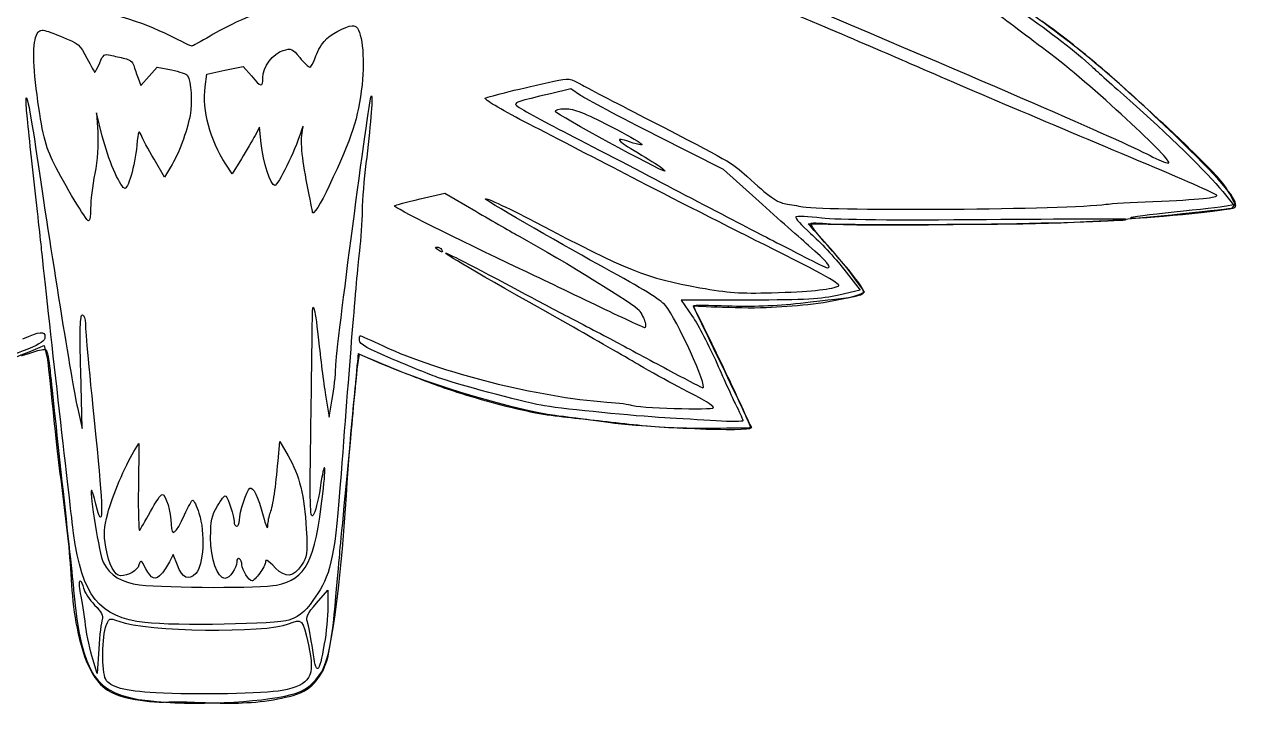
# Model space of a CAD drawing. Extents: x 19.8 to 63.7, y 6.3 to 41.3.
# Drawn here: x 38.29 to 63.7, y 6.29 to 20.54 of the extents above; entities that cross this region are included whole.
import ezdxf

# ---------------------------------------------------------------- set-up
doc = ezdxf.new("R2010")
doc.units = 0
doc.layers.get('0').update_dxf_attribs({"linetype": 'CONTINUOUS'})

msp = doc.modelspace()

# ---------------------------------------------------------------- linework, layer by layer
at = {"color": 7}
for points in [[(38.660586, 20.41591), (38.660586, 20.41591)], [(45.146736, 20.509066), (45.146736, 20.509066)], [(40.668112, 19.413251), (40.72599, 19.262217), (40.896314, 19.452387), (41.066091, 19.642006), (41.365952, 19.584678)], [(42.0693, 19.232451), (42.102924, 19.500895), (42.484367, 19.578063), (42.866358, 19.655234), (43.036132, 19.459552)], [(49.715759, 19.190561), (49.291325, 19.089136)], [(49.917505, 19.052757), (49.715759, 19.190561), (49.715759, 19.190561)], [(45.546368, 19.041731), (45.546368, 19.041731)], [(39.920113, 18.197822), (39.796091, 18.69116), (39.823099, 18.282158)], [(49.604964, 18.77329), (49.604964, 18.77329)], [(43.241186, 18.047891), (43.206458, 18.385784), (43.113302, 18.211602)], [(53.579779, 16.898606), (52.903989, 17.506047), (51.511618, 18.211049)], [(41.348863, 17.554552), (41.22098, 17.34509), (41.002148, 17.718264)], [(42.827222, 17.723776), (42.634298, 17.411237), (42.502006, 17.614635)], [(63.3418, 17.045782), (63.570556, 16.76411), (63.419522, 16.735998)], [(46.566116, 16.89034), (47.077644, 17.011055), (47.077644, 17.011055)], [(47.077644, 17.011055), (47.726975, 16.631268)], [(46.913382, 15.881062), (46.913382, 15.881062)], [(55.420285, 15.420247), (55.765347, 14.982032), (55.316659, 14.878403)], [(53.445283, 14.772569), (52.022595, 14.769262), (52.250797, 14.439084)], [(45.268555, 13.465638), (45.29777, 13.639823), (45.745908, 13.447999)], [(39.398662, 12.527469), (39.498434, 12.090908), (39.469218, 13.277122)], [(44.592765, 12.739686), (44.66277, 12.322968), (44.728364, 12.697796)], [(40.580468, 11.605285), (40.684648, 11.775062), (40.684648, 11.775062)], [(40.684648, 11.775062), (40.673624, 10.84957)], [(43.594514, 11.409053), (43.630342, 11.818056), (43.630342, 11.818056)], [(43.630342, 11.818056), (43.80563, 11.514887)], [(41.48832, 9.231201), (41.40123, 9.453341), (41.322405, 9.299552)], [(39.457091, 8.89937), (39.457091, 8.89937)], [(44.398737, 8.43635), (44.636862, 8.70865), (44.636862, 8.70865)], [(44.636862, 8.70865), (44.636312, 8.354218)], [(40.114141, 8.102865), (40.114141, 8.102865)], [(39.845147, 7.481093), (39.811523, 6.962953), (39.718369, 7.263364)]]:
    msp.add_lwpolyline(points, dxfattribs=at)
at = {"color": 1}
for points in [[(63.542443, 16.697412), (63.60418, 16.780095)], [(38.705234, 13.823377), (38.773585, 13.529578)], [(53.4993, 12.106893), (53.455756, 12.179653)]]:
    msp.add_lwpolyline(points, dxfattribs=at)
at = {"color": 7}
for points in [[(55.031129, 20.479853), (50.73549, 22.303246), (47.406676, 23.738013), (47.349943, 23.790453)], [(53.912714, 21.227852), (58.571217, 19.25797), (61.139804, 18.143471), (61.822652, 17.795435)], [(41.335633, 20.300707), (40.756168, 20.592754), (40.019718, 20.816245), (39.039823, 20.996893)], [(43.302922, 20.829324), (42.68376, 20.575437), (42.538249, 20.506255), (42.175134, 20.294645)], [(59.667953, 19.978799), (59.187913, 20.337803), (58.675278, 20.722751), (58.528591, 20.834285)], [(59.176818, 20.766484), (59.726432, 20.39086), (60.284631, 19.957672), (60.605568, 19.657438)], [(62.648925, 17.917253), (61.528342, 19.027321), (60.349903, 20.053579), (59.56377, 20.604426)], [(38.554753, 19.065985), (38.458688, 19.795665), (38.466593, 20.240899), (38.578454, 20.375674)], [(38.578454, 20.375674), (38.599536, 20.401074), (38.622546, 20.415524), (38.660586, 20.41591)], [(38.660586, 20.41591), (38.723988, 20.416475), (38.830758, 20.378852), (39.046988, 20.290784)], [(44.558591, 20.183297), (44.686601, 20.335429), (44.995042, 20.499682), (45.146736, 20.509066)], [(45.146736, 20.509066), (45.168411, 20.510477), (45.187006, 20.508451), (45.201307, 20.503004)], [(45.201307, 20.503004), (45.344977, 20.447866), (45.415908, 19.857901), (45.349033, 19.274897)], [(56.722258, 19.753902), (56.392231, 19.898408), (55.631182, 20.225148), (55.031129, 20.479853)], [(39.046988, 20.290784), (39.426744, 20.136112), (39.457449, 20.109818), (39.598202, 19.831623)], [(41.789835, 20.082425), (41.778321, 20.082425), (41.573907, 20.180616), (41.335633, 20.300707)], [(42.175134, 20.294645), (41.974877, 20.177949), (41.801353, 20.082425), (41.789835, 20.082425)], [(44.367317, 19.838238), (44.402223, 19.944009), (44.488044, 20.099457), (44.558591, 20.183297)], [(39.598202, 19.831623), (39.680264, 19.669433), (39.75553, 19.536723), (39.765221, 19.536723)], [(39.864992, 19.734059), (39.937546, 19.907702), (39.964318, 19.926667), (40.090437, 19.895013)], [(40.090437, 19.895013), (40.169101, 19.875257), (40.303574, 19.844887), (40.389198, 19.827765)], [(40.389198, 19.827765), (40.485537, 19.808489), (40.557015, 19.752527), (40.57716, 19.680592)], [(43.27536, 19.419866), (43.27536, 19.644772), (43.490111, 19.933305), (43.702551, 19.994231)], [(43.702551, 19.994231), (43.869158, 20.042014), (43.89359, 20.031473), (44.04651, 19.845954)], [(44.04651, 19.845954), (44.137038, 19.736127), (44.231583, 19.645864), (44.257076, 19.645864)], [(44.257076, 19.645864), (44.28256, 19.645864), (44.332409, 19.732467), (44.367317, 19.838238)], [(62.204645, 17.637785), (62.379631, 17.627513), (60.531829, 19.332736), (59.667953, 19.978799)], [(39.765221, 19.536723), (39.77493, 19.536723), (39.819747, 19.625759), (39.864992, 19.734059)], [(40.57716, 19.680592), (40.595053, 19.616657), (40.636261, 19.496289), (40.668112, 19.413251)], [(41.365952, 19.584678), (41.530868, 19.55301), (41.682676, 19.50008), (41.703295, 19.466718)], [(61.592796, 17.681332), (59.746916, 18.456021), (57.587439, 19.375069), (56.722258, 19.753902)], [(60.605568, 19.657438), (60.701146, 19.568025), (61.058134, 19.249286), (61.399318, 18.949128)], [(38.334817, 18.77329), (38.291578, 19.329804), (38.402841, 18.825932), (38.55365, 17.781103)], [(41.703295, 19.466718), (41.778724, 19.344677), (41.805747, 18.902395), (41.754007, 18.634936)], [(43.036132, 19.459552), (43.240793, 19.223341), (43.27536, 19.217781), (43.27536, 19.419866)], [(47.927065, 18.996533), (47.993509, 19.032172), (48.719782, 19.211377), (49.358019, 19.349311)], [(49.358019, 19.349311), (49.677173, 19.418283), (49.692337, 19.415924), (49.958295, 19.267178)], [(38.911389, 17.622904), (38.733453, 17.980053), (38.657169, 18.288104), (38.554753, 19.065985)], [(42.502006, 17.614635), (42.172853, 18.120936), (42.007609, 18.738969), (42.0693, 19.232451)], [(45.349033, 19.274897), (45.267502, 18.564129), (45.146496, 18.191206), (44.66277, 17.163742)], [(49.291325, 19.089136), (48.60049, 18.92464), (48.558758, 18.911705), (48.558758, 18.860934)], [(49.958295, 19.267178), (50.108307, 19.183282), (50.746522, 18.850277), (51.376572, 18.526895)], [(44.79892, 13.37634), (44.80383, 13.722183), (45.496395, 18.993965), (45.543061, 19.04063)], [(45.546368, 19.041731), (45.578118, 19.03476), (45.522456, 18.350134), (45.430612, 17.627865)], [(45.543061, 19.04063), (45.54419, 19.041759), (45.545211, 19.042013), (45.546368, 19.041731)], [(48.745069, 18.503194), (48.236745, 18.765701), (47.888395, 18.97579), (47.927065, 18.996533)], [(48.558758, 18.860934), (48.558873, 18.834207), (49.008942, 18.580659), (49.558662, 18.29759)], [(51.511618, 18.211049), (50.746, 18.598727), (50.028619, 18.977252), (49.917505, 19.052757)], [(61.399318, 18.949128), (62.160788, 18.279231), (63.035107, 17.4228), (63.3418, 17.045782)], [(38.494671, 17.245872), (38.419586, 17.92093), (38.347642, 18.608274), (38.334817, 18.77329)], [(41.754007, 18.634936), (41.68683, 18.287667), (41.513557, 17.82528), (41.348863, 17.554552)], [(49.397158, 18.709349), (49.38316, 18.751327), (49.454458, 18.77329), (49.604964, 18.77329)], [(51.676433, 17.468012), (51.593626, 17.469423), (49.414952, 18.655967), (49.397158, 18.709349)], [(49.604964, 18.77329), (49.780122, 18.77329), (49.99918, 18.688005), (50.538174, 18.410592)], [(40.729298, 18.225934), (40.682562, 18.341919), (40.670429, 18.311882), (40.641103, 18.007652)], [(44.20526, 17.182482), (44.086074, 17.771113), (44.058524, 18.12106), (44.111553, 18.364287)], [(44.111553, 18.364287), (44.131168, 18.454297), (44.108785, 18.405159), (44.061944, 18.255147)], [(50.862286, 17.405175), (50.185001, 17.757507), (49.232171, 18.25165), (48.745069, 18.503194)], [(49.558662, 18.29759), (50.108375, 18.014521), (51.08595, 17.505418), (51.731003, 17.165947)], [(50.538174, 18.410592), (51.253161, 18.042591), (51.393937, 17.928514), (50.941661, 18.082618)], [(51.376572, 18.526895), (53.001204, 17.693039), (53.09082, 17.641344), (53.395674, 17.361075)], [(39.823099, 18.282158), (39.840315, 18.022375), (39.818651, 17.70689), (39.763017, 17.417299)], [(40.380928, 17.111926), (40.269854, 17.180574), (40.039253, 17.723578), (39.920113, 18.197822)], [(41.002148, 17.718264), (40.881774, 17.923513), (40.759089, 18.151989), (40.729298, 18.225934)], [(43.113302, 18.211602), (43.062073, 18.115579), (42.93331, 17.895869), (42.827222, 17.723776)], [(43.523958, 17.168151), (43.443835, 17.161914), (43.279966, 17.671124), (43.241186, 18.047891)], [(44.061944, 18.255147), (43.951483, 17.901779), (43.591048, 17.173383), (43.523958, 17.168151)], [(50.941661, 18.082618), (50.610141, 18.195578), (50.672582, 18.113522), (51.119704, 17.850556)], [(40.641103, 18.007652), (40.599225, 17.573295), (40.452435, 17.067733), (40.380928, 17.111926)], [(51.119704, 17.850556), (51.320734, 17.732327), (51.534294, 17.59808), (51.5943, 17.551798)], [(61.822652, 17.795435), (61.987667, 17.71133), (62.159642, 17.640427), (62.204645, 17.637785)], [(63.593706, 16.706785), (63.697414, 16.80431), (63.443042, 17.130578), (62.648925, 17.917253)], [(38.55365, 17.781103), (38.817434, 15.953619), (39.297322, 12.969833), (39.398662, 12.527469)], [(39.63293, 16.427317), (39.58868, 16.427317), (39.120513, 17.203166), (38.911389, 17.622904)], [(45.430612, 17.627865), (45.390551, 17.312838), (45.355307, 16.870618), (45.352341, 16.645599)], [(51.5943, 17.551798), (51.654304, 17.505513), (51.69143, 17.467721), (51.676433, 17.468012)], [(63.216124, 16.968611), (63.201702, 16.991923), (62.471376, 17.312606), (61.592796, 17.681332)], [(39.763017, 17.417299), (39.714839, 17.166463), (39.675373, 16.840804), (39.675373, 16.694105)], [(53.75341, 15.933979), (52.840557, 16.390716), (51.539569, 17.05284), (50.862286, 17.405175)], [(53.395674, 17.361075), (53.853907, 16.939802), (54.034269, 16.811543), (54.209267, 16.783403)], [(38.660586, 15.745466), (38.644641, 15.895478), (38.569759, 16.570813), (38.494671, 17.245872)], [(44.31385, 16.609771), (44.313004, 16.635058), (44.263922, 16.892744), (44.20526, 17.182482)], [(44.66277, 17.163742), (44.485425, 16.787029), (44.317226, 16.520171), (44.31385, 16.609771)], [(51.731003, 17.165947), (52.376064, 16.826478), (53.184256, 16.4047), (53.526862, 16.228881)], [(46.026476, 16.742063), (46.04166, 16.757246), (46.284701, 16.823978), (46.566116, 16.89034)], [(47.939743, 16.874905), (47.848641, 16.958903), (48.375248, 16.719496), (48.965005, 16.408575)], [(50.421867, 15.444501), (49.738748, 15.816318), (48.002912, 16.816657), (47.939743, 16.874905)], [(54.684414, 15.91579), (54.448563, 16.122246), (53.951482, 16.564525), (53.579779, 16.898606)], [(54.209267, 16.783403), (54.301415, 16.768586), (54.462547, 16.742842), (54.567557, 16.726075)], [(54.567557, 16.726075), (55.16836, 16.630134), (60.135742, 16.669504), (60.899918, 16.776237)], [(60.899918, 16.776237), (61.00758, 16.79128), (61.449802, 16.818023), (61.882184, 16.835769)], [(61.882184, 16.835769), (62.866242, 16.876155), (63.249686, 16.914306), (63.216124, 16.968611)], [(39.675373, 16.694105), (39.675373, 16.547406), (39.656357, 16.427317), (39.63293, 16.427317)], [(45.352341, 16.645599), (45.349377, 16.420581), (45.323102, 16.040055), (45.293909, 15.800036)], [(48.646952, 15.427966), (47.331782, 16.048307), (46.000368, 16.715954), (46.026476, 16.742063)], [(47.726975, 16.631268), (48.084074, 16.422576), (48.498596, 16.183971), (48.648606, 16.100998)], [(54.95892, 16.4874), (54.679209, 16.52005), (54.434613, 16.530839), (54.415422, 16.511654)], [(62.329218, 16.611425), (61.812633, 16.558212), (61.399956, 16.504404), (61.412549, 16.491811)], [(61.412549, 16.491811), (61.453959, 16.4504), (63.539664, 16.655963), (63.593706, 16.706785)], [(63.419522, 16.735998), (63.336337, 16.720701), (62.845806, 16.664638), (62.329218, 16.611425)], [(48.965005, 16.408575), (50.907656, 15.384402), (51.290762, 15.231011), (52.412855, 15.031091)], [(54.415422, 16.511654), (54.396231, 16.492463), (54.537046, 16.33776), (54.72796, 16.167695)], [(55.101132, 15.890985), (54.86711, 16.150937), (54.70015, 16.372047), (54.730165, 16.382119)], [(54.730165, 16.382119), (54.760176, 16.392195), (54.987907, 16.383627), (55.23563, 16.363927)], [(58.406769, 16.453225), (56.476358, 16.436828), (55.292935, 16.448422), (54.95892, 16.4874)], [(55.23563, 16.363927), (55.932872, 16.3082), (61.246137, 16.392412), (61.325455, 16.460391)], [(61.325455, 16.460391), (61.336857, 16.470156), (60.023316, 16.46697), (58.406769, 16.453225)], [(48.648606, 16.100998), (49.589896, 15.580368), (51.063344, 14.671762), (51.1401, 14.56421)], [(53.526862, 16.228881), (53.869471, 16.05306), (54.347711, 15.806505), (54.590157, 15.680972)], [(54.72796, 16.167695), (54.918878, 15.997634), (55.230392, 15.661344), (55.420285, 15.420247)], [(45.293909, 15.800036), (45.237781, 15.338614), (45.096805, 13.620643), (44.911368, 11.136201)], [(46.930468, 15.827595), (46.881305, 15.859368), (46.874345, 15.880596), (46.913382, 15.881062)], [(46.913382, 15.881062), (46.949114, 15.881627), (46.993505, 15.857587), (47.012047, 15.827595)], [(47.012047, 15.827595), (47.053904, 15.75987), (47.035266, 15.75987), (46.930468, 15.827595)], [(47.09418, 15.754835), (47.09418, 15.779586), (47.578518, 15.529981), (48.757747, 14.898799)], [(49.767022, 14.204267), (47.935332, 15.238451), (47.09418, 15.726723), (47.09418, 15.754835)], [(55.303979, 15.063061), (55.388863, 15.094605), (55.042401, 15.289047), (53.75341, 15.933979)], [(55.071919, 15.449463), (55.186047, 15.439415), (55.073135, 15.575599), (54.684414, 15.91579)], [(55.833699, 14.948958), (55.809258, 15.062045), (55.566629, 15.37392), (55.101132, 15.890985)], [(39.319841, 9.898724), (39.256445, 10.377777), (38.81781, 14.26762), (38.660586, 15.745466)], [(54.590157, 15.680972), (54.8326, 15.55544), (55.049417, 15.451441), (55.071919, 15.449463)], [(50.22894, 14.672248), (49.687901, 14.932544), (48.975986, 15.272766), (48.646952, 15.427966)], [(51.692418, 14.660674), (51.59101, 14.78072), (51.213139, 15.013819), (50.421867, 15.444501)], [(52.412855, 15.031091), (53.001788, 14.92616), (53.25583, 14.908663), (53.912714, 14.927461)], [(53.912714, 14.927461), (54.710807, 14.950293), (55.103539, 14.988571), (55.303979, 15.063061)], [(44.311646, 14.431919), (44.311928, 14.834184), (44.372649, 14.585208), (44.447796, 13.870782)], [(48.757747, 14.898799), (48.967765, 14.786387), (49.397426, 14.560558), (49.712451, 14.396641)], [(55.316659, 14.878403), (54.939805, 14.791684), (54.639388, 14.775073), (53.445283, 14.772569)], [(54.512986, 14.710833), (55.726677, 14.844054), (55.851527, 14.866442), (55.833699, 14.948958)], [(51.256957, 14.194897), (51.232432, 14.197155), (50.769983, 14.411954), (50.22894, 14.672248)], [(51.1401, 14.56421), (51.19013, 14.494104), (51.246837, 14.381466), (51.266327, 14.313958)], [(52.476245, 12.935921), (52.585408, 12.935921), (51.928883, 14.380755), (51.692418, 14.660674)], [(52.276155, 14.656263), (52.276155, 14.670176), (52.601817, 14.668901), (52.999349, 14.652955)], [(52.876427, 13.397286), (52.546402, 14.075873), (52.276155, 14.642352), (52.276155, 14.656263)], [(52.999349, 14.652955), (53.480815, 14.633651), (53.986105, 14.653), (54.512986, 14.710833)], [(39.469218, 13.277122), (39.447374, 14.157325), (39.455937, 14.463889), (39.502842, 14.463889)], [(39.502842, 14.463889), (39.537626, 14.463889), (39.566898, 14.383904), (39.567886, 14.286397)], [(39.567886, 14.286397), (39.570144, 14.0649), (39.63197, 13.395418), (39.810422, 11.658202)], [(44.280777, 12.200049), (44.297682, 13.310145), (44.311646, 14.31441), (44.311646, 14.431919)], [(49.712451, 14.396641), (50.027479, 14.232723), (50.506277, 13.980552), (50.776299, 13.836055)], [(51.266327, 14.313958), (51.285829, 14.246454), (51.281482, 14.192671), (51.256957, 14.194897)], [(52.250797, 14.439084), (52.376299, 14.257525), (52.608062, 13.814645), (52.766186, 13.454614)], [(38.257096, 13.959527), (38.613108, 14.121421), (38.720669, 14.131157), (38.720669, 14.000869)], [(38.720669, 14.000869), (38.720669, 13.918709), (38.635189, 13.858663), (38.365134, 13.750064)], [(45.293909, 13.928107), (45.293909, 13.982429), (45.30289, 14.027325), (45.313755, 14.027325)], [(45.313755, 14.027325), (45.324593, 14.027325), (45.539434, 13.931127), (45.791106, 13.814007)], [(51.15829, 13.406106), (50.948271, 13.531734), (50.322071, 13.890885), (49.767022, 14.204267)], [(38.365134, 13.750064), (37.887365, 13.557936), (36.773251, 13.17509), (36.402258, 13.075928)], [(38.488056, 13.69329), (38.599979, 13.731291), (38.71332, 13.748893), (38.739961, 13.732425)], [(38.739961, 13.732425), (38.766603, 13.715944), (38.805474, 13.52397), (38.826502, 13.305784)], [(44.447796, 13.870782), (44.489119, 13.477886), (44.554256, 12.968848), (44.592765, 12.739686)], [(46.016553, 13.524066), (45.467897, 13.756098), (45.293909, 13.853137), (45.293909, 13.928107)], [(45.791106, 13.814007), (46.991425, 13.255416), (49.028723, 12.744238), (50.469269, 12.639918)], [(50.776299, 13.836055), (51.046321, 13.691557), (51.535186, 13.4297), (51.862742, 13.254522)], [(38.229534, 13.61171), (38.259535, 13.618456), (38.376135, 13.655288), (38.488056, 13.69329)], [(46.996615, 13.133256), (46.855185, 13.180116), (46.414086, 13.355944), (46.016553, 13.524066)], [(38.826502, 13.305784), (38.847528, 13.087598), (38.960106, 12.037585), (39.076754, 10.972492)], [(44.728364, 12.697796), (44.764534, 12.903954), (44.796535, 13.209453), (44.79892, 13.37634)], [(45.157209, 12.390769), (45.202402, 12.885812), (45.252507, 13.369586), (45.268555, 13.465638)], [(45.745908, 13.447999), (46.803776, 12.99418), (48.59353, 12.461562), (49.385031, 12.365411)], [(51.949285, 12.965687), (51.724264, 13.08236), (51.368311, 13.280477), (51.15829, 13.406106)], [(51.862742, 13.254522), (52.190303, 13.079343), (52.466274, 12.935921), (52.476245, 12.935921)], [(52.766186, 13.454614), (52.924315, 13.094583), (53.11221, 12.683865), (53.183454, 12.542353)], [(53.476703, 12.105239), (53.476703, 12.137506), (53.206458, 12.718697), (52.876427, 13.397286)], [(49.167299, 12.559439), (48.832042, 12.610663), (47.556245, 12.947842), (46.996615, 13.133256)], [(52.69563, 12.524161), (52.676778, 12.580564), (52.571117, 12.643262), (51.949285, 12.965687)], [(51.676433, 12.311944), (51.040583, 12.348585), (49.647399, 12.486087), (49.167299, 12.559439)], [(50.469269, 12.639918), (50.720608, 12.621714), (50.949087, 12.592849), (50.976389, 12.575977)], [(50.976389, 12.575977), (51.068247, 12.519208), (52.713853, 12.469602), (52.69563, 12.524161)], [(53.183454, 12.542353), (53.254693, 12.400839), (53.312991, 12.268931), (53.312991, 12.249105)], [(44.326528, 10.275203), (44.260841, 10.194838), (44.254378, 10.464693), (44.280777, 12.200049)], [(44.888768, 9.526654), (44.920083, 9.830647), (45.059106, 11.316056), (45.157209, 12.390769)], [(49.385031, 12.365411), (49.550049, 12.345374), (50.029073, 12.2825), (50.449426, 12.225404)], [(50.449426, 12.225404), (51.368918, 12.100506), (53.476703, 12.016901), (53.476703, 12.105239)], [(52.753508, 12.247451), (52.445976, 12.266388), (51.96146, 12.295519), (51.676433, 12.311944)], [(53.312991, 12.249105), (53.312991, 12.229265), (53.061032, 12.228599), (52.753508, 12.247451)], [(39.810422, 11.658202), (39.945462, 10.343602), (39.934967, 9.880089), (39.784514, 10.507266)], [(40.032009, 10.30938), (40.131472, 10.680675), (40.39445, 11.302125), (40.580468, 11.605285)], [(43.80563, 11.514887), (44.040812, 11.108134), (44.147568, 10.678236), (44.184313, 9.990777)], [(44.529925, 10.718382), (44.608575, 11.385717), (44.567015, 11.472074), (44.4726, 10.837443)], [(43.433007, 10.328673), (43.490938, 10.481033), (43.546468, 10.853759), (43.594514, 11.409053)], [(39.076754, 10.972492), (39.193402, 9.907397), (39.302676, 8.888665), (39.319841, 8.70865)], [(44.911368, 11.136201), (44.786508, 9.463286), (44.711908, 9.082044), (44.419684, 8.633686)], [(39.694115, 10.791142), (39.644786, 10.741807), (39.85744, 9.447476), (39.94216, 9.281363)], [(39.784514, 10.507266), (39.74465, 10.673424), (39.704143, 10.801164), (39.694115, 10.791142)], [(40.673624, 10.84957), (40.667782, 10.340538), (40.678698, 9.939085), (40.697325, 9.957703)], [(40.92608, 10.351824), (41.033313, 10.549946), (41.145229, 10.711248), (41.175229, 10.710113)], [(41.175229, 10.710113), (41.248406, 10.707291), (41.356912, 10.341435), (41.362091, 10.079522)], [(42.325617, 10.467577), (42.403274, 10.60008), (42.481333, 10.693854), (42.499249, 10.675936)], [(42.499249, 10.675936), (42.549778, 10.62541), (42.673603, 10.247325), (42.674534, 10.140707)], [(42.784779, 10.171577), (42.784779, 10.326277), (42.940817, 10.797613), (43.005265, 10.837443)], [(43.005265, 10.837443), (43.07345, 10.879585), (43.17597, 10.667218), (43.281975, 10.263629)], [(43.56144, 8.814483), (44.188222, 8.945005), (44.360945, 9.284702), (44.529925, 10.718382)], [(44.4726, 10.837443), (44.434249, 10.579679), (44.368551, 10.326613), (44.326528, 10.275203)], [(41.639355, 10.285676), (41.714364, 10.451956), (41.791791, 10.588583), (41.811883, 10.589395)], [(41.811883, 10.589395), (41.831977, 10.590242), (41.889815, 10.46638), (41.940316, 10.314342)], [(42.184506, 9.806672), (42.184506, 10.16022), (42.206819, 10.264851), (42.325617, 10.467577)], [(39.994527, 9.606579), (39.944139, 9.892648), (39.950105, 10.003646), (40.032009, 10.30938)], [(40.697325, 9.957703), (40.715954, 9.97633), (40.818847, 10.153701), (40.92608, 10.351824)], [(41.362091, 10.079522), (41.367481, 9.807725), (41.452128, 9.870615), (41.639355, 10.285676)], [(41.940316, 10.314342), (42.073457, 9.913499), (42.037624, 9.219373), (41.875273, 9.057019)], [(42.730208, 10.045347), (42.760217, 10.045347), (42.784779, 10.101913), (42.784779, 10.171577)], [(43.281975, 10.263629), (43.338589, 10.048073), (43.37718, 9.966232), (43.38009, 10.05527)], [(43.38009, 10.05527), (43.38263, 10.135825), (43.406435, 10.258758), (43.433007, 10.328673)], [(42.674534, 10.140707), (42.675099, 10.088203), (42.700208, 10.045347), (42.730208, 10.045347)], [(44.184313, 9.990777), (44.21321, 9.450203), (44.207752, 9.406983), (44.084545, 9.226793)], [(40.810877, 8.028452), (39.856537, 8.135315), (39.492741, 8.592033), (39.319841, 9.898724)], [(42.482714, 8.95394), (42.326266, 8.95394), (42.184506, 9.359347), (42.184506, 9.806672)], [(40.300453, 9.008511), (40.177446, 9.008511), (40.059085, 9.240052), (39.994527, 9.606579)], [(44.804432, 8.5725), (44.838315, 8.977534), (44.876404, 9.406644), (44.888768, 9.526654)], [(39.94216, 9.281363), (40.078248, 9.014525), (40.32793, 8.862314), (40.698428, 8.819995)], [(40.686855, 9.234509), (40.64959, 9.117113), (40.46428, 9.008511), (40.300453, 9.008511)], [(40.829066, 9.155687), (40.73168, 9.345512), (40.723569, 9.350192), (40.686855, 9.234509)], [(41.160347, 9.049853), (41.033714, 8.904992), (40.942909, 8.933784), (40.829066, 9.155687)], [(41.322405, 9.299552), (41.279104, 9.214745), (41.206251, 9.102358), (41.160347, 9.049853)], [(41.875273, 9.057019), (41.718411, 8.90016), (41.596917, 8.954745), (41.48832, 9.231201)], [(42.730208, 9.296798), (42.730208, 9.162824), (42.579462, 8.95394), (42.482714, 8.95394)], [(42.784779, 9.363493), (42.754779, 9.382035), (42.730208, 9.351907), (42.730208, 9.296798)], [(42.839349, 9.235612), (42.839349, 9.287169), (42.814776, 9.344948), (42.784779, 9.363493)], [(43.050466, 8.89937), (42.985507, 8.89937), (42.839349, 9.132116), (42.839349, 9.235612)], [(43.329931, 9.279159), (43.329931, 9.247942), (43.276517, 9.14967), (43.210869, 9.060877)], [(43.543801, 9.168364), (43.362677, 9.349492), (43.329931, 9.366411), (43.329931, 9.279159)], [(44.084545, 9.226793), (43.911579, 8.973843), (43.755223, 8.956943), (43.543801, 9.168364)], [(39.46591, 8.640298), (39.438874, 8.782809), (39.434714, 8.89937), (39.457091, 8.89937)], [(39.457091, 8.89937), (39.479471, 8.89937), (39.511766, 8.831944), (39.52875, 8.749439)], [(43.210869, 9.060877), (43.145225, 8.972084), (43.073125, 8.89937), (43.050466, 8.89937)], [(39.319841, 8.70865), (39.489453, 6.929936), (39.763813, 6.522297), (40.875368, 6.396301)], [(39.57009, 7.972227), (39.53985, 8.197246), (39.492961, 8.497787), (39.46591, 8.640298)], [(39.52875, 8.749439), (39.54574, 8.666932), (39.649665, 8.50736), (39.759709, 8.395008)], [(40.698428, 8.819995), (41.305867, 8.750605), (43.236775, 8.746863), (43.56144, 8.814483)], [(39.759709, 8.395008), (39.904467, 8.247208), (39.948807, 8.164421), (39.919563, 8.095147)], [(44.419684, 8.633686), (44.185417, 8.274248), (44.080057, 8.177101), (43.821062, 8.080265)], [(44.206914, 8.043884), (44.169533, 8.142201), (44.204303, 8.21421), (44.398737, 8.43635)], [(44.37724, 6.827904), (44.621142, 7.099723), (44.712376, 7.471966), (44.804432, 8.5725)], [(44.636312, 8.354218), (44.63603, 8.1592), (44.601799, 7.811318), (44.560795, 7.581415)], [(39.718369, 7.263364), (39.66703, 7.42838), (39.60033, 7.747206), (39.57009, 7.972227)], [(39.919563, 8.095147), (39.897324, 8.042487), (39.863683, 7.766118), (39.845147, 7.481093)], [(39.990669, 6.844439), (39.906572, 6.99643), (39.913631, 7.758235), (40.001142, 7.96947)], [(40.001142, 7.96947), (40.042442, 8.069176), (40.059401, 8.106656), (40.114141, 8.102865)], [(40.114141, 8.102865), (40.146986, 8.100608), (40.193603, 8.083265), (40.267379, 8.05546)], [(40.267379, 8.05546), (40.835986, 7.841121), (43.341541, 7.802931), (43.811692, 8.00144)], [(43.821062, 8.080265), (43.590269, 7.993973), (41.449134, 7.956982), (40.810877, 8.028452)], [(43.811692, 8.00144), (44.096864, 8.121848), (44.106188, 8.112026), (44.22841, 7.562675)], [(44.318259, 7.452431), (44.28201, 7.71157), (44.232102, 7.977638), (44.206914, 8.043884)], [(44.22841, 7.562675), (44.375908, 6.899704), (44.275279, 6.724692), (43.679951, 6.610175)], [(44.560795, 7.581415), (44.445007, 6.932191), (44.394752, 6.905625), (44.318259, 7.452431)], [(41.037425, 6.559463), (40.376788, 6.597015), (40.083557, 6.676565), (39.990669, 6.844439)], [(43.679951, 6.610175), (43.309678, 6.538945), (41.881089, 6.511507), (41.037425, 6.559463)], [(43.870121, 6.524185), (44.107156, 6.58517), (44.220855, 6.653626), (44.37724, 6.827904)], [(40.875368, 6.396301), (41.805358, 6.290886), (43.193535, 6.35011), (43.870121, 6.524185)]]:
    msp.add_open_spline(points, degree=3, dxfattribs=at)
at = {"color": 1}
for points in [[(60.621553, 19.783117), (60.22163, 20.113041), (59.802231, 20.419342), (59.386831, 20.729552)], [(61.711857, 18.816286), (61.353023, 19.143701), (60.996266, 19.473997), (60.621553, 19.783117)], [(62.719481, 17.870399), (62.393381, 18.196077), (62.052307, 18.505633), (61.711857, 18.816286)], [(63.378182, 17.170908), (63.186987, 17.427727), (62.94602, 17.644144), (62.719481, 17.870399)], [(63.60418, 16.780095), (63.60418, 16.780095), (63.468083, 17.050145), (63.378182, 17.170908)], [(60.758256, 16.427317), (61.689285, 16.480417), (63.542443, 16.697412), (63.542443, 16.697412)], [(55.419185, 15.52498), (55.18301, 15.815618), (54.677248, 16.368889), (54.677248, 16.368889)], [(54.677248, 16.368889), (54.677248, 16.368889), (55.899614, 16.351735), (56.510592, 16.354558)], [(56.510592, 16.354558), (57.926667, 16.361049), (59.344467, 16.346684), (60.758256, 16.427317)], [(55.855746, 14.943447), (55.855746, 14.943447), (55.572081, 15.336825), (55.419185, 15.52498)], [(53.906649, 14.623189), (54.487885, 14.656881), (55.074388, 14.707771), (55.637464, 14.855802)], [(55.637464, 14.855802), (55.713232, 14.875727), (55.855746, 14.943447), (55.855746, 14.943447)], [(53.004861, 13.154203), (52.767063, 13.655867), (52.277258, 14.652405), (52.277258, 14.652405)], [(52.277258, 14.652405), (52.277258, 14.652405), (53.364392, 14.591758), (53.906649, 14.623189)], [(35.766705, 12.746855), (36.776223, 13.009536), (38.705234, 13.823377), (38.705234, 13.823377)], [(38.773585, 13.529578), (38.773585, 13.529578), (38.906825, 12.253629), (38.979187, 11.616312)], [(45.130201, 12.068858), (45.179973, 12.596715), (45.274614, 13.65305), (45.274619, 13.65305)], [(45.274619, 13.65305), (45.274614, 13.65305), (45.397722, 13.596897), (45.459825, 13.570368)], [(45.459825, 13.570368), (45.725653, 13.456796), (45.992319, 13.345778), (46.261844, 13.241294)], [(46.261844, 13.241294), (46.615821, 13.104077), (46.969463, 12.963946), (47.331754, 12.850481)], [(53.455756, 12.179653), (53.455756, 12.179653), (53.15819, 12.830737), (53.004861, 13.154203)], [(47.331754, 12.850481), (47.873006, 12.680967), (48.420768, 12.525742), (48.977683, 12.418328)], [(48.977683, 12.418328), (49.411966, 12.334567), (49.854434, 12.303198), (50.293984, 12.254066)], [(50.293984, 12.254066), (50.780191, 12.199722), (51.266082, 12.134669), (51.754704, 12.110201)], [(44.698598, 7.645908), (44.962324, 9.103597), (44.991139, 10.594046), (45.130201, 12.068858)], [(51.754704, 12.110201), (52.335484, 12.081104), (53.4993, 12.106893), (53.4993, 12.106893)], [(38.979187, 11.616312), (39.050869, 10.984995), (39.135699, 10.354945), (39.205738, 9.723436)], [(39.205738, 9.723436), (39.272605, 9.120539), (39.263407, 8.506285), (39.390947, 7.913246)], [(39.390947, 7.913246), (39.459337, 7.595243), (39.536822, 7.269356), (39.699627, 6.987757)], [(44.533786, 7.028547), (44.632146, 7.217373), (44.660693, 7.436398), (44.698598, 7.645908)], [(39.699627, 6.987757), (39.782287, 6.844784), (39.889038, 6.705479), (40.028701, 6.617341)], [(44.204709, 6.637734), (44.345646, 6.733393), (44.455088, 6.877482), (44.533786, 7.028547)], [(40.028701, 6.617341), (40.258117, 6.472561), (40.542247, 6.432324), (40.810327, 6.39079)], [(43.587348, 6.432132), (43.799148, 6.478651), (44.025287, 6.515949), (44.204709, 6.637734)], [(40.810327, 6.39079), (41.074698, 6.349839), (41.345429, 6.376041), (41.612896, 6.370396)], [(41.612896, 6.370396), (42.024306, 6.361704), (42.43602, 6.330676), (42.847065, 6.35)], [(42.847065, 6.35), (43.095178, 6.361656), (43.344744, 6.378849), (43.587348, 6.432132)]]:
    msp.add_open_spline(points, degree=3, dxfattribs=at)

doc.saveas('drawing.dxf')
